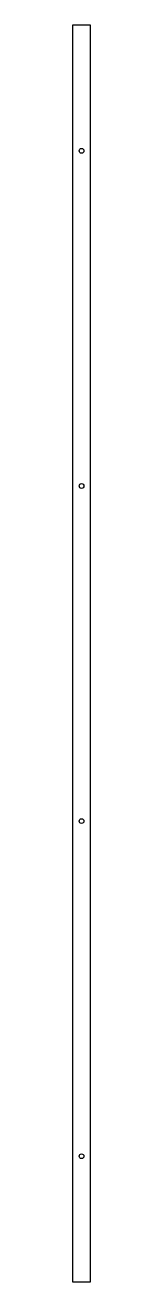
# Model space of a CAD drawing. Header units: metres. Extents: x 616 to 631, y 139 to 1189.
import ezdxf

# ---------------------------------------------------------------- set-up
doc = ezdxf.new("R2010")
doc.units = ezdxf.units.M

msp = doc.modelspace()

# ---------------------------------------------------------------- linework, layer by layer
at = {"layer": 'Hole', "color": 6, "linetype": 'Continuous'}
for centre in [(624, 1083.6), (624, 803.6), (624, 523.6), (624, 243.6)]:
    msp.add_circle(centre, 2, dxfattribs=at)
at = {"layer": 'OuterContour', "color": 3}
msp.add_lwpolyline([(631.5, 138.6), (631.5, 1188.6), (616.5, 1188.6), (616.5, 138.6)], close=True, dxfattribs=at)

doc.saveas('drawing.dxf')
